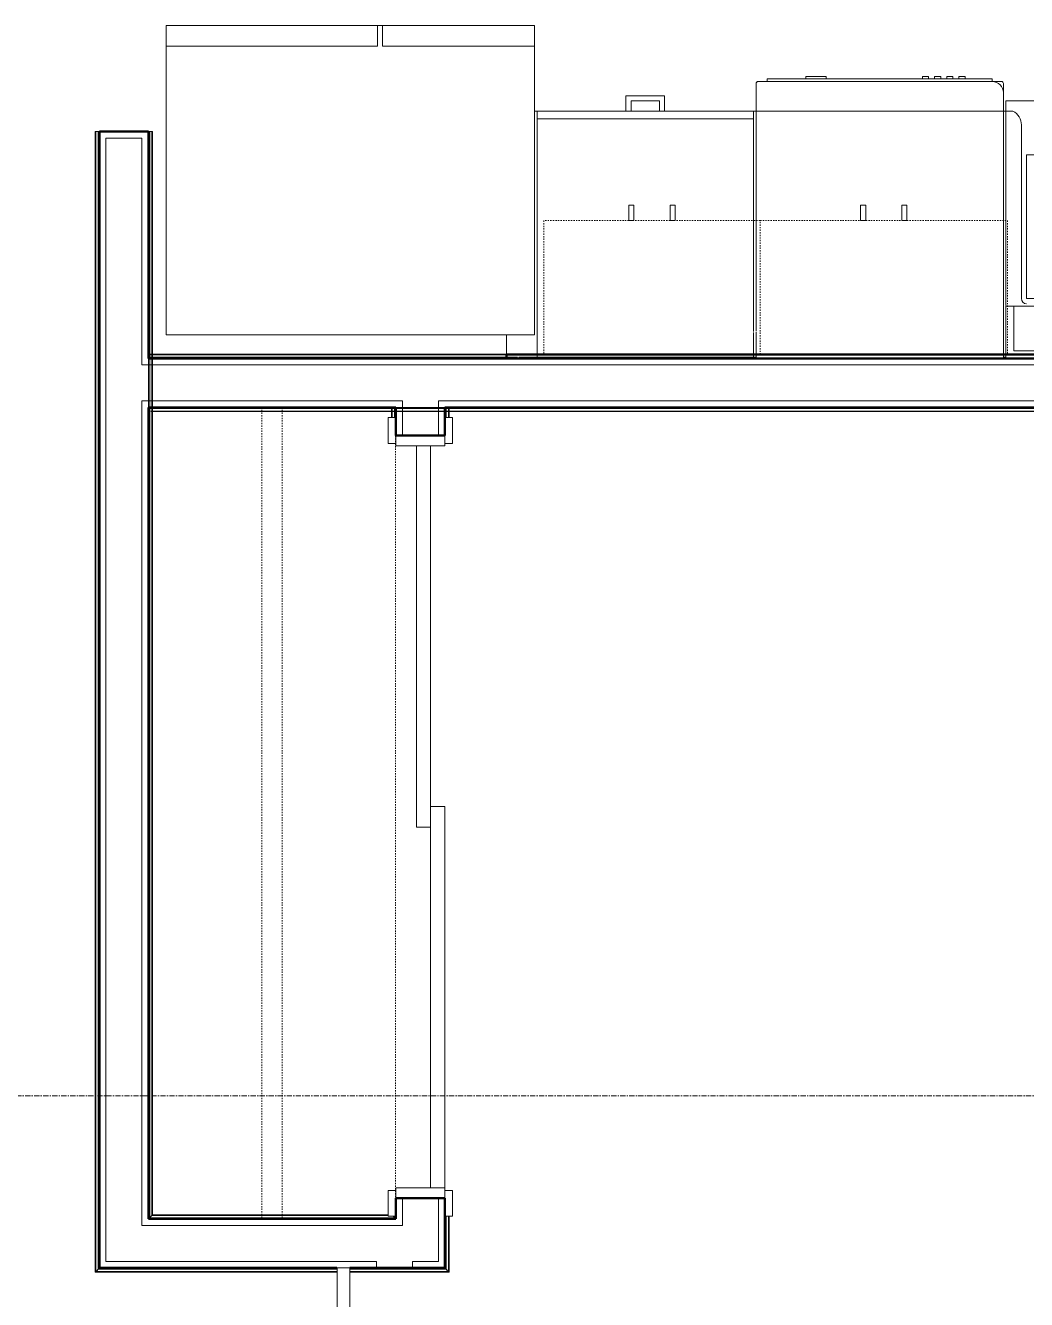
# Model space of a CAD drawing. Header units: inches. Extents: x -4235 to -464, y 9767 to 12344.
# Drawn here: x -3103.9 to -3006.8, y 11827.4 to 11951.1 of the extents above; entities that cross this region are included whole.
import ezdxf

# ---------------------------------------------------------------- set-up
doc = ezdxf.new("R2010")
doc.units = ezdxf.units.IN
doc.header["$MEASUREMENT"] = 0
doc.linetypes.add('Dash', pattern=[0.25, 0.125, -0.125])
doc.linetypes.add('Grid Line 1_2_', pattern=[0.875, 0.5, -0.125, 0.125, -0.125])
for name, color, linetype, lineweight in [('0-1', 7, 'Continuous', 5), ('0-2', 10, 'Continuous', 9), ('A-DOOR-1', 7, 'Continuous', 9), ('A-DOOR-2', 130, 'Continuous', 20), ('A-DOOR-3', 250, 'Continuous', 50), ('A-DOOR-FRAM-1', 130, 'Continuous', 20), ('A-WALL-1', 250, 'Continuous', 50), ('A-WALL-2', 50, 'Continuous', 13), ('A-WALL-3', 10, 'Continuous', 9), ('A-WALL-4', 254, 'Continuous', 9), ('A-WALL-5', 7, 'Continuous', 9), ('A-WALL-6', 113, 'Continuous', 9), ('P-SANR-FIXT-1', 7, 'Continuous', 9), ('P-SANR-FIXT-2', 254, 'Continuous', 9), ('Q-CASE-1', 254, 'Continuous', 9), ('Q-CASE-2', 7, 'Continuous', 9), ('Q-CASE-3', 7, 'Dash', 9), ('Q-CASE-4', 10, 'Continuous', 9), ('Q-CASE-HDLN-1', 7, 'Dash', 9), ('Q-SPCQ-1', 7, 'Continuous', 9), ('Q-SPCQ-2', 10, 'Continuous', 9), ('Q-SPCQ-3', 254, 'Continuous', 9), ('S-GRID-1', 1, 'Grid Line 1_2_', 9)]:
    doc.layers.add(name, color=color, linetype=linetype, lineweight=lineweight)

# ---------------------------------------------------------------- blocks, each defined once
blk = doc.blocks.new('Basic Wall _ INT - W4BØF - _5_8 GYP - 2X4 WOOD_BATT_ - 5_8 GYP_ - ___-3183725-BACKGROUND - 2ND FLOOR')
at = {"layer": 'A-WALL-3'}
for p, q in [((-3063.2, 11914), (-3063.23, 11914)), ((-3063.16, 11914), (-3063.12, 11914)), ((-3063.12, 11914), (-3063.11, 11914)), ((-3063.11, 11914), (-3063.1, 11914)), ((-3063.1, 11914), (-3063.08, 11914)), ((-3063.02, 11914), (-3063.09, 11914)), ((-3063.08, 11914), (-3062.81, 11914)), ((-3062.87, 11914), (-3063.02, 11914)), ((-3062.81, 11914), (-3062.87, 11914)), ((-3062.87, 11913.84), (-3062.87, 11913.8)), ((-3062.87, 11913.78), (-3062.87, 11913.71)), ((-3062.87, 11913.68), (-3062.87, 11913.59)), ((-3063.23, 11835.51), (-3063.23, 11837.26)), ((-3063.23, 11830.5), (-3063.2, 11830.47)), ((-3063.09, 11830.36), (-3063.02, 11830.3)), ((-3063.02, 11830.29), (-3062.87, 11830.15)), ((-3062.87, 11830.15), (-3062.81, 11830.08))]:
    blk.add_line(p, q, dxfattribs=at)
at = {"layer": 'A-WALL-4'}
for p, q in [((-3063.23, 11914), (-3063.18, 11914)), ((-3063.23, 11913.01), (-3063.23, 11914)), ((-3063.18, 11914), (-3063.16, 11914)), ((-3062.87, 11913.59), (-3062.87, 11913.01)), ((-3062.81, 11913.84), (-3062.81, 11913.8)), ((-3062.81, 11913.78), (-3062.81, 11913.71)), ((-3062.81, 11913.68), (-3062.81, 11913.59)), ((-3063.23, 11830.5), (-3063.23, 11835.51)), ((-3062.87, 11835.51), (-3062.87, 11830.15))]:
    blk.add_line(p, q, dxfattribs=at)
at = {"layer": 'A-WALL-5'}
for p, q in [((-3063.1, 11913.01), (-3063.1, 11914)), ((-3062.81, 11913.59), (-3062.81, 11913.01)), ((-3063.1, 11830.37), (-3063.1, 11835.51)), ((-3062.81, 11835.51), (-3062.81, 11830.08)), ((-3063.18, 11830.46), (-3063.23, 11830.5))]:
    blk.add_line(p, q, dxfattribs=at)
at = {"layer": 'A-WALL-5', "flags": 128}
for points in [[(-3063.1, 11830.37), (-3063.1, 11830.38), (-3063.11, 11830.38), (-3063.12, 11830.4), (-3063.14, 11830.41), (-3063.16, 11830.43), (-3063.18, 11830.46)], [(-3062.81, 11830.08), (-3062.93, 11830.2), (-3063.02, 11830.3), (-3063.08, 11830.35), (-3063.1, 11830.37)]]:
    blk.add_lwpolyline(points, dxfattribs=at)
blk = doc.blocks.new('Basic Wall _ INT - W4BØF - _5_8 GYP - 2X4 WOOD_BATT_ - 5_8 GYP_ - ___-3183724-BACKGROUND - 2ND FLOOR')
at = {"layer": 'A-WALL-3'}
for p, q in [((-3068.33, 11914), (-3068.39, 11914)), ((-3068.39, 11914), (-3068.1, 11914)), ((-3068.18, 11914), (-3068.33, 11914)), ((-3068.33, 11913.85), (-3068.33, 11913.8)), ((-3068.33, 11913.78), (-3068.33, 11913.71)), ((-3068.33, 11913.69), (-3068.33, 11913.59)), ((-3068.12, 11914), (-3068.18, 11914)), ((-3068.1, 11914), (-3068.04, 11914)), ((-3067.98, 11914), (-3068, 11914)), ((-3068.23, 11835.51), (-3068.18, 11835.45)), ((-3068.18, 11835.45), (-3068.12, 11835.39)), ((-3068, 11835.27), (-3067.98, 11835.25))]:
    blk.add_line(p, q, dxfattribs=at)
at = {"layer": 'A-WALL-4'}
for p, q in [((-3068.39, 11913.85), (-3068.39, 11913.8)), ((-3068.39, 11913.78), (-3068.39, 11913.71)), ((-3068.39, 11913.69), (-3068.39, 11913.59)), ((-3068.33, 11913.59), (-3068.33, 11913.01)), ((-3068.04, 11914), (-3068.02, 11914)), ((-3068.02, 11914), (-3067.98, 11914)), ((-3067.98, 11913.01), (-3067.98, 11914)), ((-3067.98, 11835.25), (-3067.98, 11835.51))]:
    blk.add_line(p, q, dxfattribs=at)
at = {"layer": 'A-WALL-5'}
for p, q in [((-3068.39, 11913.59), (-3068.39, 11913.01)), ((-3068.1, 11914), (-3068.1, 11913.01)), ((-3068.1, 11835.51), (-3068.1, 11835.37))]:
    blk.add_line(p, q, dxfattribs=at)
at = {"layer": 'A-WALL-5', "flags": 128}
for points in [[(-3068.1, 11835.37), (-3068.12, 11835.39), (-3068.18, 11835.45), (-3068.23, 11835.51)], [(-3068.02, 11835.29), (-3068.04, 11835.31), (-3068.06, 11835.33), (-3068.08, 11835.35), (-3068.09, 11835.36), (-3068.1, 11835.37), (-3068.1, 11835.37)]]:
    blk.add_lwpolyline(points, dxfattribs=at)
blk = doc.blocks.new('SLIDING - FLUSH - 6-0 x 6-8-3203588-BACKGROUND - 2ND FLOOR')
at = {"layer": 'A-DOOR-1'}
for p, q in [((-38.75, 3.25), (-36.25, 3.25)), ((-38.75, 2.5), (-38.75, 3.25)), ((-36.25, 2.5), (-38.75, 2.5)), ((-36.25, 3.25), (-36.25, 2.5)), ((36.25, 3.25), (38.75, 3.25)), ((36.25, 2.5), (36.25, 3.25)), ((38.75, 2.5), (36.25, 2.5)), ((38.75, 3.25), (38.75, 2.5)), ((-38.75, -2.25), (-36.25, -2.25)), ((-38.75, -3), (-38.75, -2.25)), ((-36.25, -2.25), (-36.25, -3)), ((36.25, -2.25), (38.75, -2.25)), ((36.25, -3), (36.25, -2.25)), ((38.75, -2.25), (38.75, -3)), ((-36.25, -3), (-38.75, -3)), ((38.75, -3), (36.25, -3))]:
    blk.add_line(p, q, dxfattribs=at)
at = {"layer": 'A-DOOR-2'}
for p, q in [((-1, -0.875), (-1, 0.5)), ((-1, 0.5), (36, 0.5)), ((36, 0.5), (36, -0.875)), ((-36, -2.25), (-36, -0.875)), ((-36, -0.875), (1, -0.875)), ((36, -0.875), (-1, -0.875)), ((1, -0.875), (1, -2.25)), ((1, -2.25), (-36, -2.25))]:
    blk.add_line(p, q, dxfattribs=at)
at = {"layer": 'A-DOOR-FRAM-1'}
for p, q in [((-37, -2.25), (-37, 2.5)), ((-37, 2.5), (-36, 2.5)), ((-36, 2.5), (-36, -2.25)), ((36, 2.5), (37, 2.5)), ((36, -2.25), (36, 2.5)), ((37, 2.5), (37, -2.25)), ((-36, -2.25), (-37, -2.25)), ((37, -2.25), (36, -2.25))]:
    blk.add_line(p, q, dxfattribs=at)
blk = doc.blocks.new('Basic Wall _ INT - W4BØF - _5_8 GYP - 2X4 WOOD_BATT_ - 5_8 GYP_ - ___-3183726-BACKGROUND - 2ND FLOOR')
at = {"layer": 'A-WALL-3'}
for p, q in [((-3092, 11919.04), (-3092, 11919.16)), ((-3092, 11919.16), (-3092, 11919.1)), ((-3092, 11919.1), (-3092, 11918.96)), ((-3092, 11918.95), (-3092, 11919.04)), ((-3092, 11918.89), (-3092, 11918.95)), ((-3092, 11918.95), (-3092, 11918.89)), ((-3092, 11918.88), (-3092, 11918.89)), ((-3092, 11918.87), (-3092, 11918.88)), ((-3092, 11918.81), (-3092, 11918.87)), ((-3092, 11918.77), (-3092, 11918.75)), ((-3091.84, 11919.1), (-3091.8, 11919.1)), ((-3091.78, 11919.1), (-3091.7, 11919.1)), ((-3091.68, 11919.1), (-3091.59, 11919.1)), ((-3057.25, 11919.1), (-3053.97, 11919.1)), ((-3056.17, 11918.88), (-3057.25, 11918.88)), ((-3033.02, 11918.75), (-3057.25, 11918.75)), ((-3033.02, 11918.88), (-3056.06, 11918.88)), ((-3053.91, 11919.1), (-3033.02, 11919.1)), ((-3009.02, 11919.1), (-3008.77, 11919.1)), ((-3008.77, 11918.88), (-3009.02, 11918.88)), ((-3008.77, 11918.75), (-3009.02, 11918.75)), ((-2975.77, 11918.75), (-3008.77, 11918.75)), ((-2975.77, 11919.1), (-2942.29, 11919.1)), ((-2940.67, 11918.88), (-2975.77, 11918.88)), ((-2939.77, 11918.75), (-2975.77, 11918.75)), ((-2942.2, 11919.1), (-2939.77, 11919.1)), ((-2939.77, 11918.88), (-2940.58, 11918.88)), ((-2939.77, 11919.1), (-2939.15, 11919.1)), ((-2939.15, 11918.75), (-2939.77, 11918.75)), ((-2939.15, 11919.1), (-2939.15, 11919.16)), ((-2939.15, 11919.16), (-2939.15, 11918.88)), ((-2939.15, 11918.96), (-2939.15, 11919.1)), ((-2939.15, 11918.89), (-2939.15, 11918.95)), ((-2939.15, 11918.88), (-2939.15, 11918.83)), ((-2939.15, 11918.83), (-2939.15, 11918.79)), ((-2939.15, 11918.79), (-2939.15, 11918.75)), ((-2939.15, 11918.75), (-2939.15, 11918.77))]:
    blk.add_line(p, q, dxfattribs=at)
at = {"layer": 'A-WALL-4'}
for p, q in [((-3092, 11918.79), (-3092, 11918.81)), ((-3092, 11918.75), (-3092, 11918.79)), ((-3057.25, 11918.75), (-3092, 11918.75)), ((-3091.84, 11919.16), (-3091.8, 11919.16)), ((-3091.78, 11919.16), (-3091.7, 11919.16)), ((-3091.68, 11919.16), (-3091.59, 11919.16)), ((-3091.59, 11919.1), (-3057.25, 11919.1)), ((-3057.25, 11919.16), (-3053.34, 11919.16)), ((-3053.32, 11919.16), (-3033.02, 11919.16)), ((-3009.02, 11919.16), (-3008.77, 11919.16)), ((-2965.52, 11919.16), (-2964.77, 11919.16)), ((-2939.77, 11919.16), (-2939.15, 11919.16)), ((-2939.15, 11918.88), (-2939.77, 11918.88))]:
    blk.add_line(p, q, dxfattribs=at)
at = {"layer": 'A-WALL-5'}
for p, q in [((-3057.25, 11918.88), (-3092, 11918.88)), ((-3091.59, 11919.16), (-3057.25, 11919.16))]:
    blk.add_line(p, q, dxfattribs=at)
blk = doc.blocks.new('Basic Wall _ INT - W4BØF - _5_8 GYP - 2X4 WOOD_BATT_ - 5_8 GYP_ - ___-3183727-BACKGROUND - 2ND FLOOR')
at = {"layer": 'A-WALL-3'}
for p, q in [((-3092, 11914), (-3092, 11913.98)), ((-3092, 11913.88), (-3092, 11913.94)), ((-3092, 11913.8), (-3092, 11913.88)), ((-3092, 11913.86), (-3092, 11913.8)), ((-3092, 11913.59), (-3092, 11913.8)), ((-3092, 11913.79), (-3092, 11913.65)), ((-3092, 11913.65), (-3092, 11913.59)), ((-3091.77, 11913.65), (-3091.7, 11913.65)), ((-3091.67, 11913.65), (-3091.59, 11913.65)), ((-3068.39, 11913.65), (-3068.29, 11913.65)), ((-3068.27, 11913.65), (-3068.19, 11913.65)), ((-3068.18, 11913.65), (-3068.13, 11913.65)), ((-3063.23, 11914), (-3067.98, 11914)), ((-3067.98, 11913.65), (-3063.23, 11913.65)), ((-3063.08, 11913.65), (-3063.03, 11913.65)), ((-3063.02, 11913.65), (-3062.94, 11913.65)), ((-3062.93, 11913.65), (-3062.83, 11913.65)), ((-2939.15, 11914), (-2939.77, 11914)), ((-2939.77, 11913.65), (-2939.15, 11913.65)), ((-2939.15, 11914), (-2939.15, 11913.96)), ((-2939.15, 11913.98), (-2939.15, 11914)), ((-2939.15, 11913.96), (-2939.15, 11913.88)), ((-2939.15, 11913.88), (-2939.15, 11913.86)), ((-2939.15, 11913.86), (-2939.15, 11913.8)), ((-2939.15, 11913.8), (-2939.15, 11913.86)), ((-2939.15, 11913.8), (-2939.15, 11913.71)), ((-2939.15, 11913.65), (-2939.15, 11913.79)), ((-2939.15, 11913.71), (-2939.15, 11913.59)), ((-2939.15, 11913.59), (-2939.15, 11913.65))]:
    blk.add_line(p, q, dxfattribs=at)
at = {"layer": 'A-WALL-4'}
for p, q in [((-3092, 11913.96), (-3092, 11914)), ((-3067.98, 11914), (-3092, 11914)), ((-3092, 11913.94), (-3092, 11913.96)), ((-3091.77, 11913.59), (-3091.7, 11913.59)), ((-3091.67, 11913.59), (-3091.59, 11913.59)), ((-3091.59, 11913.65), (-3068.39, 11913.65)), ((-3068.39, 11913.59), (-3068.29, 11913.59)), ((-3068.27, 11913.59), (-3068.19, 11913.59)), ((-3068.18, 11913.59), (-3068.13, 11913.59)), ((-3067.98, 11913.59), (-3063.23, 11913.59)), ((-3067.95, 11913.88), (-3063.85, 11913.88)), ((-3063.82, 11913.88), (-3063.23, 11913.88)), ((-2939.77, 11914), (-3063.23, 11914)), ((-3063.08, 11913.59), (-3063.03, 11913.59)), ((-3063.02, 11913.59), (-3062.95, 11913.59)), ((-3062.93, 11913.59), (-3062.83, 11913.59)), ((-3062.81, 11913.65), (-2939.77, 11913.65)), ((-2939.77, 11913.88), (-2939.15, 11913.88)), ((-2939.77, 11913.59), (-2939.15, 11913.59))]:
    blk.add_line(p, q, dxfattribs=at)
at = {"layer": 'A-WALL-5'}
for p, q in [((-3092, 11913.88), (-3067.98, 11913.88)), ((-3091.59, 11913.59), (-3068.39, 11913.59)), ((-3063.23, 11913.88), (-2939.77, 11913.88)), ((-3062.81, 11913.59), (-2939.77, 11913.59))]:
    blk.add_line(p, q, dxfattribs=at)
blk = doc.blocks.new('Basic Wall _ INT - W4BØF - _5_8 GYP - 2X4 WOOD_BATT_ - 5_8 GYP_ - ___-3183729-BACKGROUND - 2ND FLOOR')
at = {"layer": 'A-WALL-3'}
for p, q in [((-3097.1, 11830.15), (-3096.95, 11830.29)), ((-3096.95, 11830.3), (-3096.89, 11830.36)), ((-3096.77, 11830.47), (-3096.75, 11830.5)), ((-3097.16, 11830.08), (-3097.1, 11830.15))]:
    blk.add_line(p, q, dxfattribs=at)
at = {"layer": 'A-WALL-4'}
for p, q in [((-3097.1, 11940.76), (-3097.16, 11940.76)), ((-3096.95, 11940.76), (-3097.1, 11940.76)), ((-3097.1, 11830.15), (-3097.1, 11940.76)), ((-3096.89, 11940.76), (-3096.95, 11940.76)), ((-3096.75, 11940.76), (-3096.77, 11940.76)), ((-3096.75, 11940.76), (-3096.75, 11830.5))]:
    blk.add_line(p, q, dxfattribs=at)
at = {"layer": 'A-WALL-5'}
for p, q in [((-3097.16, 11940.76), (-3096.87, 11940.76)), ((-3097.16, 11830.08), (-3097.16, 11940.76)), ((-3096.87, 11940.76), (-3096.87, 11830.37)), ((-3096.87, 11940.76), (-3096.79, 11940.76)), ((-3096.79, 11940.76), (-3096.75, 11940.76))]:
    blk.add_line(p, q, dxfattribs=at)
at = {"layer": 'A-WALL-5', "flags": 128}
for points in [[(-3096.87, 11830.37), (-3096.89, 11830.35), (-3096.95, 11830.3), (-3097.04, 11830.2), (-3097.16, 11830.08)], [(-3096.79, 11830.46), (-3096.81, 11830.43), (-3096.83, 11830.41), (-3096.85, 11830.4), (-3096.86, 11830.38), (-3096.87, 11830.38), (-3096.87, 11830.37)]]:
    blk.add_lwpolyline(points, dxfattribs=at)
blk = doc.blocks.new('Basic Wall _ INT - W4BØF - _5_8 GYP - 2X4 WOOD_BATT_ - 5_8 GYP_ - ___-3183728-BACKGROUND - 2ND FLOOR')
at = {"layer": 'A-WALL-3'}
for p, q in [((-3092, 11918.75), (-3092, 11914)), ((-3091.65, 11919.04), (-3091.65, 11919.16)), ((-3091.65, 11918.95), (-3091.65, 11919.04)), ((-3091.65, 11918.89), (-3091.65, 11918.95)), ((-3091.65, 11918.13), (-3091.65, 11918.75)), ((-3091.65, 11914.63), (-3091.65, 11918.08)), ((-3091.65, 11914), (-3091.65, 11914.62)), ((-3091.65, 11913.8), (-3091.65, 11913.86)), ((-3091.65, 11913.71), (-3091.65, 11913.8)), ((-3091.65, 11913.59), (-3091.65, 11913.71)), ((-3092, 11835.25), (-3091.97, 11835.27)), ((-3091.86, 11835.39), (-3091.8, 11835.45)), ((-3091.79, 11835.45), (-3091.65, 11835.6)), ((-3091.65, 11835.6), (-3091.59, 11835.66))]:
    blk.add_line(p, q, dxfattribs=at)
at = {"layer": 'A-WALL-4'}
for p, q in [((-3091.97, 11940.76), (-3092, 11940.76)), ((-3092, 11940.76), (-3092, 11918.75)), ((-3091.8, 11940.76), (-3091.86, 11940.76)), ((-3091.65, 11940.76), (-3091.79, 11940.76)), ((-3091.59, 11940.76), (-3091.65, 11940.76)), ((-3091.65, 11919.16), (-3091.65, 11940.76)), ((-3091.87, 11918.13), (-3091.87, 11918.75)), ((-3091.87, 11914.63), (-3091.87, 11918.11)), ((-3091.59, 11919.04), (-3091.59, 11919.16)), ((-3091.59, 11918.95), (-3091.59, 11919.04)), ((-3091.59, 11918.89), (-3091.59, 11918.95)), ((-3091.59, 11918.07), (-3091.59, 11918.75)), ((-3091.59, 11914.63), (-3091.59, 11918.07)), ((-3091.87, 11914), (-3091.87, 11914.62)), ((-3091.59, 11914), (-3091.59, 11914.61)), ((-3092, 11914), (-3092, 11835.25)), ((-3091.65, 11835.6), (-3091.65, 11913.59)), ((-3091.59, 11913.8), (-3091.59, 11913.86)), ((-3091.59, 11913.71), (-3091.59, 11913.8)), ((-3091.59, 11913.59), (-3091.59, 11913.71))]:
    blk.add_line(p, q, dxfattribs=at)
at = {"layer": 'A-WALL-5'}
for p, q in [((-3092, 11940.76), (-3091.96, 11940.76)), ((-3091.96, 11940.76), (-3091.87, 11940.76)), ((-3091.87, 11918.75), (-3091.87, 11940.76)), ((-3091.87, 11940.76), (-3091.59, 11940.76)), ((-3091.59, 11919.16), (-3091.59, 11940.76)), ((-3091.87, 11835.37), (-3091.87, 11914)), ((-3091.59, 11835.66), (-3091.59, 11913.59))]:
    blk.add_line(p, q, dxfattribs=at)
at = {"layer": 'A-WALL-5', "flags": 128}
for points in [[(-3091.87, 11835.37), (-3091.88, 11835.37), (-3091.88, 11835.36), (-3091.9, 11835.35), (-3091.91, 11835.33), (-3091.93, 11835.31), (-3091.96, 11835.29)], [(-3091.59, 11835.66), (-3091.7, 11835.54), (-3091.8, 11835.45), (-3091.85, 11835.39), (-3091.87, 11835.37)]]:
    blk.add_lwpolyline(points, dxfattribs=at)
blk = doc.blocks.new('Basic Wall _ INT - W4BØF - _5_8 GYP - 2X4 WOOD_BATT_ - 5_8 GYP_ - ___-3183731-BACKGROUND - 2ND FLOOR')
at = {"layer": 'A-WALL-3'}
for p, q in [((-3091.97, 11835.27), (-3092, 11835.25)), ((-3091.8, 11835.45), (-3091.86, 11835.39)), ((-3091.65, 11835.6), (-3091.79, 11835.45)), ((-3091.59, 11835.66), (-3091.65, 11835.6)), ((-3068.18, 11835.45), (-3068.23, 11835.51)), ((-3068.12, 11835.39), (-3068.18, 11835.45)), ((-3067.98, 11835.25), (-3068, 11835.27))]:
    blk.add_line(p, q, dxfattribs=at)
at = {"layer": 'A-WALL-4'}
for p, q in [((-3067.98, 11835.25), (-3092, 11835.25)), ((-3091.65, 11835.6), (-3068.73, 11835.6))]:
    blk.add_line(p, q, dxfattribs=at)
at = {"layer": 'A-WALL-5'}
for p, q in [((-3068.1, 11835.37), (-3091.87, 11835.37)), ((-3091.59, 11835.66), (-3068.73, 11835.66))]:
    blk.add_line(p, q, dxfattribs=at)
at = {"layer": 'A-WALL-5', "flags": 128}
for points in [[(-3091.96, 11835.29), (-3091.93, 11835.31), (-3091.91, 11835.33), (-3091.9, 11835.35), (-3091.88, 11835.36), (-3091.88, 11835.37), (-3091.87, 11835.37)], [(-3091.87, 11835.37), (-3091.85, 11835.39), (-3091.8, 11835.45), (-3091.7, 11835.54), (-3091.59, 11835.66)], [(-3068.23, 11835.51), (-3068.18, 11835.45), (-3068.12, 11835.39), (-3068.1, 11835.37)], [(-3068.1, 11835.37), (-3068.1, 11835.37), (-3068.09, 11835.36), (-3068.08, 11835.35), (-3068.06, 11835.33), (-3068.04, 11835.31), (-3068.02, 11835.29)]]:
    blk.add_lwpolyline(points, dxfattribs=at)
blk = doc.blocks.new('Basic Wall _ INT - W4BØF - _5_8 GYP - 2X4 WOOD_BATT_ - 5_8 GYP_ - ___-3183730-BACKGROUND - 2ND FLOOR')
at = {"layer": 'A-WALL-3'}
for p, q in [((-3096.95, 11830.29), (-3097.1, 11830.15)), ((-3096.89, 11830.36), (-3096.95, 11830.3)), ((-3096.75, 11830.5), (-3096.77, 11830.47)), ((-3072.47, 11830.5), (-3073.68, 11830.5)), ((-3063.2, 11830.47), (-3063.23, 11830.5)), ((-3063.02, 11830.3), (-3063.09, 11830.36)), ((-3062.87, 11830.15), (-3063.02, 11830.29)), ((-3097.1, 11830.15), (-3097.16, 11830.08)), ((-3062.81, 11830.08), (-3062.87, 11830.15))]:
    blk.add_line(p, q, dxfattribs=at)
at = {"layer": 'A-WALL-4'}
for p, q in [((-3073.7, 11830.5), (-3096.75, 11830.5)), ((-3063.23, 11830.5), (-3072.45, 11830.5)), ((-3097.1, 11830.15), (-3073.7, 11830.15)), ((-3072.45, 11830.15), (-3062.87, 11830.15))]:
    blk.add_line(p, q, dxfattribs=at)
at = {"layer": 'A-WALL-5'}
for p, q in [((-3096.87, 11830.37), (-3073.7, 11830.37)), ((-3072.45, 11830.37), (-3063.1, 11830.37)), ((-3063.23, 11830.5), (-3063.18, 11830.46)), ((-3097.16, 11830.08), (-3073.7, 11830.08)), ((-3072.45, 11830.08), (-3062.81, 11830.08))]:
    blk.add_line(p, q, dxfattribs=at)
at = {"layer": 'A-WALL-5', "flags": 128}
for points in [[(-3097.16, 11830.08), (-3097.04, 11830.2), (-3096.95, 11830.3), (-3096.89, 11830.35), (-3096.87, 11830.37)], [(-3096.87, 11830.37), (-3096.87, 11830.38), (-3096.86, 11830.38), (-3096.85, 11830.4), (-3096.83, 11830.41), (-3096.81, 11830.43), (-3096.79, 11830.46)], [(-3063.18, 11830.46), (-3063.16, 11830.43), (-3063.14, 11830.41), (-3063.12, 11830.4), (-3063.11, 11830.38), (-3063.1, 11830.38), (-3063.1, 11830.37)], [(-3063.1, 11830.37), (-3063.08, 11830.35), (-3063.02, 11830.3), (-3062.93, 11830.2), (-3062.81, 11830.08)]]:
    blk.add_lwpolyline(points, dxfattribs=at)
blk = doc.blocks.new('Refrigerator_-_Side-by-Side_6047 - 36_ X 30_-345559-BACKGROUND - 2ND FLOOR')
at = {"layer": 'Q-SPCQ-1'}
for p, q in [((17.87, 14.42), (-17.88, 14.42)), ((-17.88, 14.42), (-17.88, -15.58)), ((17.87, -15.58), (17.87, 14.42)), ((-17.88, -13.58), (-3.13, -13.58)), ((-17.88, -13.58), (-17.88, -15.58)), ((-3.13, -15.58), (-3.13, -13.58)), ((-2.63, -13.58), (17.87, -13.58)), ((-2.63, -13.58), (-2.63, -15.58)), ((17.87, -15.58), (17.87, -13.58)), ((-17.88, -15.58), (17.87, -15.58)), ((-3.13, -15.58), (-17.88, -15.58)), ((17.87, -15.58), (-2.63, -15.58))]:
    blk.add_line(p, q, dxfattribs=at)
blk = doc.blocks.new('Dishwasher_15404 - 34_ counter-V15-BACKGROUND - 2ND FLOOR')
at = {"layer": 'Q-SPCQ-1'}
for p, q in [((26.68, 0), (24, 0)), ((26.87, -22.93), (26.87, -0.2)), ((27.12, -1.09), (26.87, -1.09)), ((27.12, -1.09), (27.12, -22.91)), ((27.37, -4.82), (27.12, -4.82)), ((27.37, -4.82), (27.37, -5.81)), ((27.37, -5.81), (27.37, -6.79)), ((27.12, -6.79), (27.37, -6.79)), ((27.37, -16.15), (27.12, -16.15)), ((27.12, -16.74), (27.37, -16.74)), ((27.37, -16.15), (27.37, -16.74)), ((27.37, -17.33), (27.12, -17.33)), ((27.12, -17.92), (27.37, -17.92)), ((27.37, -18.51), (27.12, -18.51)), ((27.37, -17.33), (27.37, -17.92)), ((27.37, -18.51), (27.37, -19.1)), ((27.12, -19.1), (27.37, -19.1)), ((27.37, -19.69), (27.12, -19.69)), ((27.37, -19.69), (27.37, -20.28)), ((27.12, -20.28), (27.37, -20.28)), ((27.12, -22.91), (26.87, -22.91)), ((26.87, -23.8), (26.87, -22.93)), ((24, -24), (25.8, -24)), ((25.8, -24), (26.68, -24))]:
    blk.add_line(p, q, dxfattribs=at)
for centre, radius, start, end in [((26.68, -0.2), 0.197, 360, 90), ((26.68, -0.2), 0.197, 15, 90), ((25.8, -22.93), 1.07, 270, 0), ((26.68, -23.8), 0.197, 270, 0)]:
    blk.add_arc(centre, radius, start, end, dxfattribs=at)
at = {"layer": 'Q-SPCQ-2'}
for p, q in [((0.37, 0), (0, 0)), ((0, 0), (0, -24)), ((0, -24), (0.37, -24))]:
    blk.add_line(p, q, dxfattribs=at)
at = {"layer": 'Q-SPCQ-3'}
for p, q in [((2.55, 0), (0.37, 0)), ((24, 0), (2.64, 0)), ((0.37, -24), (5.07, -24)), ((5.1, -24), (24, -24))]:
    blk.add_line(p, q, dxfattribs=at)
blk = doc.blocks.new('BARN - FLUSH - 3-0 x 7-0 BARN DOOR-3238941-BACKGROUND - 2ND FLOOR')
at = {"layer": 'A-DOOR-1'}
for p, q in [((18, 5.57), (-60, 5.57)), ((-60, 4.95), (-60, 5.57)), ((-60, 4.32), (-60, 4.95)), ((-56, 6), (-54.5, 6)), ((-56, 6), (-56, 5.67)), ((-56, 5.67), (-54.5, 5.67)), ((-54.5, 5.67), (-54.5, 6)), ((-23.5, 6), (-22, 6)), ((-23.5, 5.67), (-23.5, 6)), ((-23.5, 5.67), (-22, 5.67)), ((-22, 6), (-22, 5.67)), ((18, 5.57), (18, 4.95)), ((18, 4.95), (18, 4.32)), ((-60, 4.32), (18, 4.32)), ((-52, 4.07), (-26, 4.07))]:
    blk.add_line(p, q, dxfattribs=at)
at = {"layer": 'A-DOOR-3'}
for p, q in [((-57, 5.82), (-56, 5.82)), ((-57, 5.57), (-57, 5.82)), ((-54.5, 5.82), (-23.5, 5.82)), ((-22, 5.82), (-21, 5.82)), ((-21, 5.82), (-21, 5.57)), ((-57, 4.07), (-57, 4.32)), ((-52, 4.07), (-57, 4.07)), ((-52, 4.33), (-52, 4.07)), ((-26, 4.07), (-26, 4.32)), ((-21, 4.07), (-26, 4.07)), ((-21, 4.32), (-21, 4.07))]:
    blk.add_line(p, q, dxfattribs=at)
blk = doc.blocks.new('OD_CW_Closet - OD_CW_Closet-3241815-BACKGROUND - 2ND FLOOR')
at = {"layer": 'Q-CASE-HDLN-1'}
for p, q in [((0.74, -24), (0.74, 0)), ((0.74, 0), (79.49, 0)), ((79.49, 0), (79.49, -24)), ((0.74, -11), (79.49, -11)), ((0.74, -13), (79.49, -13)), ((79.49, -24), (0.74, -24))]:
    blk.add_line(p, q, dxfattribs=at)
blk = doc.blocks.new('Vanity Cabinet-Double Door - 33_-V18-BACKGROUND - 2ND FLOOR')
at = {"layer": 'Q-CASE-1'}
for p, q in [((-15.76, 5.06), (-15.76, 0.38)), ((-15.76, 5.06), (-15.76, 0.38)), ((-15.01, 5.06), (-15.01, 0.75)), ((16.49, 0.75), (16.49, 5.06)), ((-15.01, 0.75), (16.49, 0.75))]:
    blk.add_line(p, q, dxfattribs=at)
at = {"layer": 'Q-CASE-4'}
for p, q in [((-15.76, 0.38), (-15.76, 0)), ((-15.76, 0.38), (-15.76, 0)), ((17.24, 0), (17.24, 0.38)), ((17.24, 0), (17.24, 0.38)), ((-15.76, 0), (17.24, 0)), ((-15.76, 0), (17.24, 0)), ((-15.76, 0), (17.24, 0))]:
    blk.add_line(p, q, dxfattribs=at)
blk = doc.blocks.new('Base Cabinet 3 Drawer 230 - Base Cabinet 3 Drawer 230 21_-V35-BACKGROUND - 2ND FLOOR')
at = {"layer": 'Q-CASE-1'}
for p, q in [((-9.76, 24), (11.24, 24)), ((-9.76, 23.25), (-9.76, 24)), ((-0.64, 24), (-1.14, 24)), ((2.11, 24), (2.61, 24)), ((11.24, 24), (11.24, 23.25)), ((11.24, 23.25), (-9.76, 23.25)), ((-9.76, 23.25), (-9.76, 0.38)), ((11.24, 2.61), (11.24, 23.25)), ((11.24, 0.38), (11.24, 2.52))]:
    blk.add_line(p, q, dxfattribs=at)
at = {"layer": 'Q-CASE-2'}
for p, q in [((2.61, 25.5), (-1.14, 25.5)), ((-1.14, 25.5), (-1.14, 24)), ((-0.64, 24), (-0.64, 25)), ((-0.64, 25), (2.11, 25)), ((2.11, 25), (2.11, 24)), ((2.61, 24), (2.61, 25.5))]:
    blk.add_line(p, q, dxfattribs=at)
at = {"layer": 'Q-CASE-4'}
for p, q in [((-0.64, 24), (-1.14, 24)), ((-0.64, 24), (-1.14, 24)), ((2.11, 24), (2.61, 24)), ((2.11, 24), (2.61, 24)), ((-9.76, 0.31), (-9.76, 0.01)), ((11.24, 0), (11.24, 0.38)), ((-9.76, 0), (11.24, 0))]:
    blk.add_line(p, q, dxfattribs=at)
blk = doc.blocks.new('300 Series Wall Hung Cabinet_302 - 24_ X 24_-2590484-BACKGROUND - 2ND FLOOR')
at = {"layer": 'Q-CASE-2'}
for p, q in [((-1.76, 14.69), (-2.25, 14.69)), ((-2.25, 14.69), (-2.25, 13.19)), ((-1.76, 13.19), (-1.76, 14.69)), ((2.24, 14.69), (1.75, 14.69)), ((1.75, 14.69), (1.75, 13.19)), ((2.24, 13.19), (2.24, 14.69)), ((-1.76, 13.19), (-2.25, 13.19)), ((2.24, 13.19), (1.75, 13.19))]:
    blk.add_line(p, q, dxfattribs=at)
at = {"layer": 'Q-CASE-3'}
for p, q in [((-12, 0.19), (-12, 13.19)), ((-12, 13.19), (12, 13.19)), ((12, 13.19), (12, 0.19)), ((12, 0.19), (-12, 0.19))]:
    blk.add_line(p, q, dxfattribs=at)
blk = doc.blocks.new('Stainless Steel Farmhous Kitchen Sink - Stainless Steel Farmhous Kitchen Sink-V79-BACKGROUND - 2ND FLOOR')
at = {"layer": 'P-SANR-FIXT-1'}
for p, q in [((-33, 22.2), (-33, 21.19)), ((0, 22.2), (-33, 22.2)), ((0, 21.19), (0, 22.2)), ((-31, 3), (-31, 16.96)), ((-31, 16.96), (-2, 16.96)), ((-2, 16.96), (-2, 3)), ((-17.09, 3), (-31, 3)), ((-2, 3), (-15.75, 3))]:
    blk.add_line(p, q, dxfattribs=at)
at = {"layer": 'P-SANR-FIXT-2'}
for p, q in [((-33, 21.19), (-33, 2.32)), ((0, 9.81), (0, 21.19)), ((-33, 2.25), (-17.32, 2.25)), ((-15.68, 2.25), (-0.25, 2.25))]:
    blk.add_line(p, q, dxfattribs=at)
blk = doc.blocks.new('300 Series Wall Hung Cabinet_302 - 21_ X 24_-2838280-BACKGROUND - 2ND FLOOR')
at = {"layer": 'Q-CASE-2'}
for p, q in [((-2.25, -13.19), (-1.76, -13.19)), ((-2.25, -13.19), (-2.25, -14.69)), ((-1.76, -14.69), (-1.76, -13.19)), ((1.75, -13.19), (2.24, -13.19)), ((1.75, -13.19), (1.75, -14.69)), ((2.24, -14.69), (2.24, -13.19)), ((-2.25, -14.69), (-1.76, -14.69)), ((1.75, -14.69), (2.24, -14.69))]:
    blk.add_line(p, q, dxfattribs=at)
at = {"layer": 'Q-CASE-3'}
for p, q in [((10.5, -0.19), (-10.5, -0.19)), ((-10.5, -0.19), (-10.5, -13.19)), ((10.5, -13.19), (10.5, -0.19)), ((-10.5, -13.19), (10.5, -13.19))]:
    blk.add_line(p, q, dxfattribs=at)
blk = doc.blocks.new('CTR - 1st Phase - Unit Layouts_rvt-1-BACKGROUND - 2ND FLOOR')
at = {"layer": 'A-WALL-1'}
for p, q in [((-3096.75, 11940.76), (-3096.75, 11835.25)), ((-3096.12, 11940.76), (-3096.75, 11940.76)), ((-3092.62, 11940.76), (-3096.12, 11940.76)), ((-3092, 11940.76), (-3092.62, 11940.76)), ((-3092, 11918.75), (-3092, 11940.76)), ((-2939.15, 11918.75), (-3092, 11918.75)), ((-2976.02, 11919.13), (-3057.25, 11919.13)), ((-3057.25, 11919.13), (-3057.25, 11918.75)), ((-3057.25, 11918.75), (-2939.77, 11918.75)), ((-3092, 11914), (-3067.98, 11914)), ((-3092, 11835.25), (-3092, 11914)), ((-3067.98, 11914), (-3067.98, 11911.26)), ((-3063.23, 11911.26), (-3063.23, 11914)), ((-3063.23, 11914), (-2939.15, 11914)), ((-3067.98, 11911.26), (-3063.23, 11911.26)), ((-3063.23, 11837.26), (-3067.98, 11837.26)), ((-3067.98, 11837.26), (-3067.98, 11835.25)), ((-3063.23, 11830.5), (-3063.23, 11837.26)), ((-3096.75, 11835.25), (-3096.75, 11831.12)), ((-3067.98, 11835.25), (-3092, 11835.25)), ((-3096.75, 11831.12), (-3096.75, 11830.5)), ((-3096.75, 11830.5), (-3073.7, 11830.5)), ((-3072.45, 11830.5), (-3067.98, 11830.5)), ((-3067.98, 11830.5), (-3063.85, 11830.5)), ((-3063.85, 11830.5), (-3063.23, 11830.5))]:
    blk.add_line(p, q, dxfattribs=at)
at = {"layer": 'A-WALL-2'}
for p, q in [((-3096.12, 11835.25), (-3096.12, 11940.14)), ((-3092.62, 11940.14), (-3096.12, 11940.14)), ((-3092.62, 11918.13), (-3092.62, 11940.14)), ((-3092, 11918.13), (-3092.62, 11918.13)), ((-3092, 11918.13), (-2939.77, 11918.13)), ((-3092, 11914.63), (-3092.62, 11914.63)), ((-3092.62, 11835.25), (-3092.62, 11914.63)), ((-3092, 11914.63), (-3067.35, 11914.63)), ((-3067.35, 11914), (-3067.35, 11914.63)), ((-3063.85, 11914), (-3063.85, 11914.63)), ((-3063.85, 11914.63), (-2939.77, 11914.63)), ((-3067.35, 11914), (-3067.35, 11911.26)), ((-3063.85, 11914), (-3063.85, 11911.26)), ((-3067.35, 11837.26), (-3067.35, 11834.62)), ((-3063.85, 11837.26), (-3063.85, 11831.12)), ((-3096.12, 11834.62), (-3096.12, 11835.25)), ((-3092.62, 11834.62), (-3092.62, 11835.25)), ((-3096.12, 11831.12), (-3096.12, 11834.62)), ((-3092.62, 11834.62), (-3067.98, 11834.62)), ((-3067.35, 11834.62), (-3067.98, 11834.62)), ((-3096.12, 11831.12), (-3069.87, 11831.12)), ((-3069.87, 11830.5), (-3069.87, 11831.12)), ((-3066.37, 11830.5), (-3066.37, 11831.12)), ((-3063.85, 11831.12), (-3066.37, 11831.12))]:
    blk.add_line(p, q, dxfattribs=at)
at = {"layer": 'A-WALL-3'}
for p, q in [((-3096.75, 11940.76), (-3096.75, 11835.25)), ((-3092, 11919.16), (-3092, 11940.76)), ((-3092, 11918.89), (-3092, 11919.16)), ((-3091.8, 11918.75), (-3091.84, 11918.75)), ((-3091.7, 11918.75), (-3091.78, 11918.75)), ((-3091.59, 11918.75), (-3091.68, 11918.75)), ((-3057.25, 11918.75), (-3091.59, 11918.75)), ((-3033.02, 11918.75), (-3057.25, 11918.75)), ((-3057.25, 11918.75), (-2939.77, 11918.75)), ((-3008.77, 11918.75), (-3009.02, 11918.75)), ((-3092, 11913.59), (-3092, 11913.86)), ((-3092, 11835.25), (-3092, 11913.59)), ((-3091.77, 11914), (-3091.7, 11914)), ((-3091.67, 11914), (-3091.59, 11914)), ((-3091.59, 11914), (-3068.39, 11914)), ((-3068.39, 11914), (-3068.12, 11914)), ((-3067.98, 11913.85), (-3067.98, 11913.8)), ((-3067.98, 11913.78), (-3067.98, 11913.71)), ((-3067.98, 11913.69), (-3067.98, 11913.59)), ((-3067.98, 11913.59), (-3067.98, 11913.01)), ((-3063.23, 11913.8), (-3063.23, 11913.84)), ((-3063.23, 11913.71), (-3063.23, 11913.78)), ((-3063.23, 11913.59), (-3063.23, 11913.68)), ((-3063.23, 11913.01), (-3063.23, 11913.59)), ((-3063.08, 11914), (-3062.81, 11914)), ((-3062.81, 11914), (-2939.77, 11914)), ((-3063.23, 11911.26), (-3067.98, 11911.26)), ((-3067.98, 11837.26), (-3063.23, 11837.26)), ((-3063.23, 11835.51), (-3063.23, 11837.26)), ((-3096.75, 11830.5), (-3096.75, 11835.25)), ((-3067.98, 11835.25), (-3092, 11835.25)), ((-3067.98, 11835.51), (-3067.98, 11835.25)), ((-3063.23, 11830.5), (-3063.23, 11835.51)), ((-3096.75, 11830.5), (-3073.7, 11830.5)), ((-3073.68, 11830.5), (-3072.47, 11830.5)), ((-3072.45, 11830.5), (-3067.98, 11830.5)), ((-3063.23, 11830.5), (-3067.98, 11830.5))]:
    blk.add_line(p, q, dxfattribs=at)
at = {"layer": 'A-WALL-4'}
for p, q in [((-3096.75, 11940.76), (-3092, 11940.76)), ((-3057.25, 11918.75), (-3057.25, 11919.13)), ((-2976.02, 11919.13), (-3057.25, 11919.13))]:
    blk.add_line(p, q, dxfattribs=at)
at = {"layer": 'A-WALL-6'}
for p, q in [((-3008.1, 11942.75), (-3054.52, 11942.75)), ((-3054.52, 11942.75), (-3008.1, 11942.75)), ((-3007.27, 11924.56), (-3007.27, 11941.41)), ((-3007.27, 11941.41), (-3007.27, 11924.56)), ((-3057.25, 11921.06), (-3057.25, 11919.13)), ((-3057.25, 11919.13), (-3057.25, 11921.06)), ((-3057.25, 11919.13), (-3057.25, 11918.75)), ((-3057.25, 11918.75), (-3057.25, 11919.13)), ((-3057.25, 11918.75), (-2939.77, 11918.75)), ((-2939.77, 11918.75), (-3057.25, 11918.75))]:
    blk.add_line(p, q, dxfattribs=at)
for centre, radius, start, end in [((-3008.77, 11941.41), 1.5, 0, 63.3485), ((-3008.77, 11941.41), 1.5, 0, 63.3485), ((-3006.77, 11924.56), 0.5, 180, 270), ((-3006.77, 11924.56), 0.5, 180, 270)]:
    blk.add_arc(centre, radius, start, end, dxfattribs=at)
at = {"layer": '0-2'}
for name, p, rotation in [('Refrigerator_-_Side-by-Side_6047 - 36_ X 30_-345559-BACKGROUND - 2ND FLOOR', (-3072.4, 11935.48), 180), ('Dishwasher_15404 - 34_ counter-V15-BACKGROUND - 2ND FLOOR', (-3033.02, 11918.75), 89.99999999998786), ('300 Series Wall Hung Cabinet_302 - 21_ X 24_-2838280-BACKGROUND - 2ND FLOOR', (-3043.12, 11918.94), 180), ('OD_CW_Closet - OD_CW_Closet-3241815-BACKGROUND - 2ND FLOOR', (-3068, 11914.74), 269.9999999999745), ('SLIDING - FLUSH - 6-0 x 6-8-3203588-BACKGROUND - 2ND FLOOR', (-3065.48, 11874.26), 89.99999999993386), ('BARN - FLUSH - 3-0 x 7-0 BARN DOOR-3238941-BACKGROUND - 2ND FLOOR', (-3068.12, 11812.5), 89.99999999995667)]:
    blk.add_blockref(name, p, dxfattribs=dict(at, rotation=rotation))
for name, p in [('Base Cabinet 3 Drawer 230 - Base Cabinet 3 Drawer 230 21_-V35-BACKGROUND - 2ND FLOOR', (-3044.51, 11918.75)), ('Stainless Steel Farmhous Kitchen Sink - Stainless Steel Farmhous Kitchen Sink-V79-BACKGROUND - 2ND FLOOR', (-2975.77, 11921.56)), ('Basic Wall _ INT - W4BØF - _5_8 GYP - 2X4 WOOD_BATT_ - 5_8 GYP_ - ___-3183729-BACKGROUND - 2ND FLOOR', (0, 0)), ('Basic Wall _ INT - W4BØF - _5_8 GYP - 2X4 WOOD_BATT_ - 5_8 GYP_ - ___-3183728-BACKGROUND - 2ND FLOOR', (0, 0)), ('300 Series Wall Hung Cabinet_302 - 24_ X 24_-2590484-BACKGROUND - 2ND FLOOR', (-3020.62, 11918.94)), ('Vanity Cabinet-Double Door - 33_-V18-BACKGROUND - 2ND FLOOR', (-2993.01, 11918.75)), ('Basic Wall _ INT - W4BØF - _5_8 GYP - 2X4 WOOD_BATT_ - 5_8 GYP_ - ___-3183726-BACKGROUND - 2ND FLOOR', (0, 0)), ('Basic Wall _ INT - W4BØF - _5_8 GYP - 2X4 WOOD_BATT_ - 5_8 GYP_ - ___-3183727-BACKGROUND - 2ND FLOOR', (0, 0)), ('Basic Wall _ INT - W4BØF - _5_8 GYP - 2X4 WOOD_BATT_ - 5_8 GYP_ - ___-3183724-BACKGROUND - 2ND FLOOR', (0, 0)), ('Basic Wall _ INT - W4BØF - _5_8 GYP - 2X4 WOOD_BATT_ - 5_8 GYP_ - ___-3183725-BACKGROUND - 2ND FLOOR', (0, 0)), ('Basic Wall _ INT - W4BØF - _5_8 GYP - 2X4 WOOD_BATT_ - 5_8 GYP_ - ___-3183731-BACKGROUND - 2ND FLOOR', (0, 0)), ('Basic Wall _ INT - W4BØF - _5_8 GYP - 2X4 WOOD_BATT_ - 5_8 GYP_ - ___-3183730-BACKGROUND - 2ND FLOOR', (0, 0))]:
    blk.add_blockref(name, p, dxfattribs=at)

msp = doc.modelspace()

# ---------------------------------------------------------------- linework, layer by layer
at = {"layer": 'S-GRID-1'}
msp.add_line((-464.45, 11847.19), (-4185.7, 11847.19), dxfattribs=at)

# ---------------------------------------------------------------- block references
at = {"layer": '0-1'}
msp.add_blockref('CTR - 1st Phase - Unit Layouts_rvt-1-BACKGROUND - 2ND FLOOR', (0, 0), dxfattribs=at)

doc.saveas('drawing.dxf')
